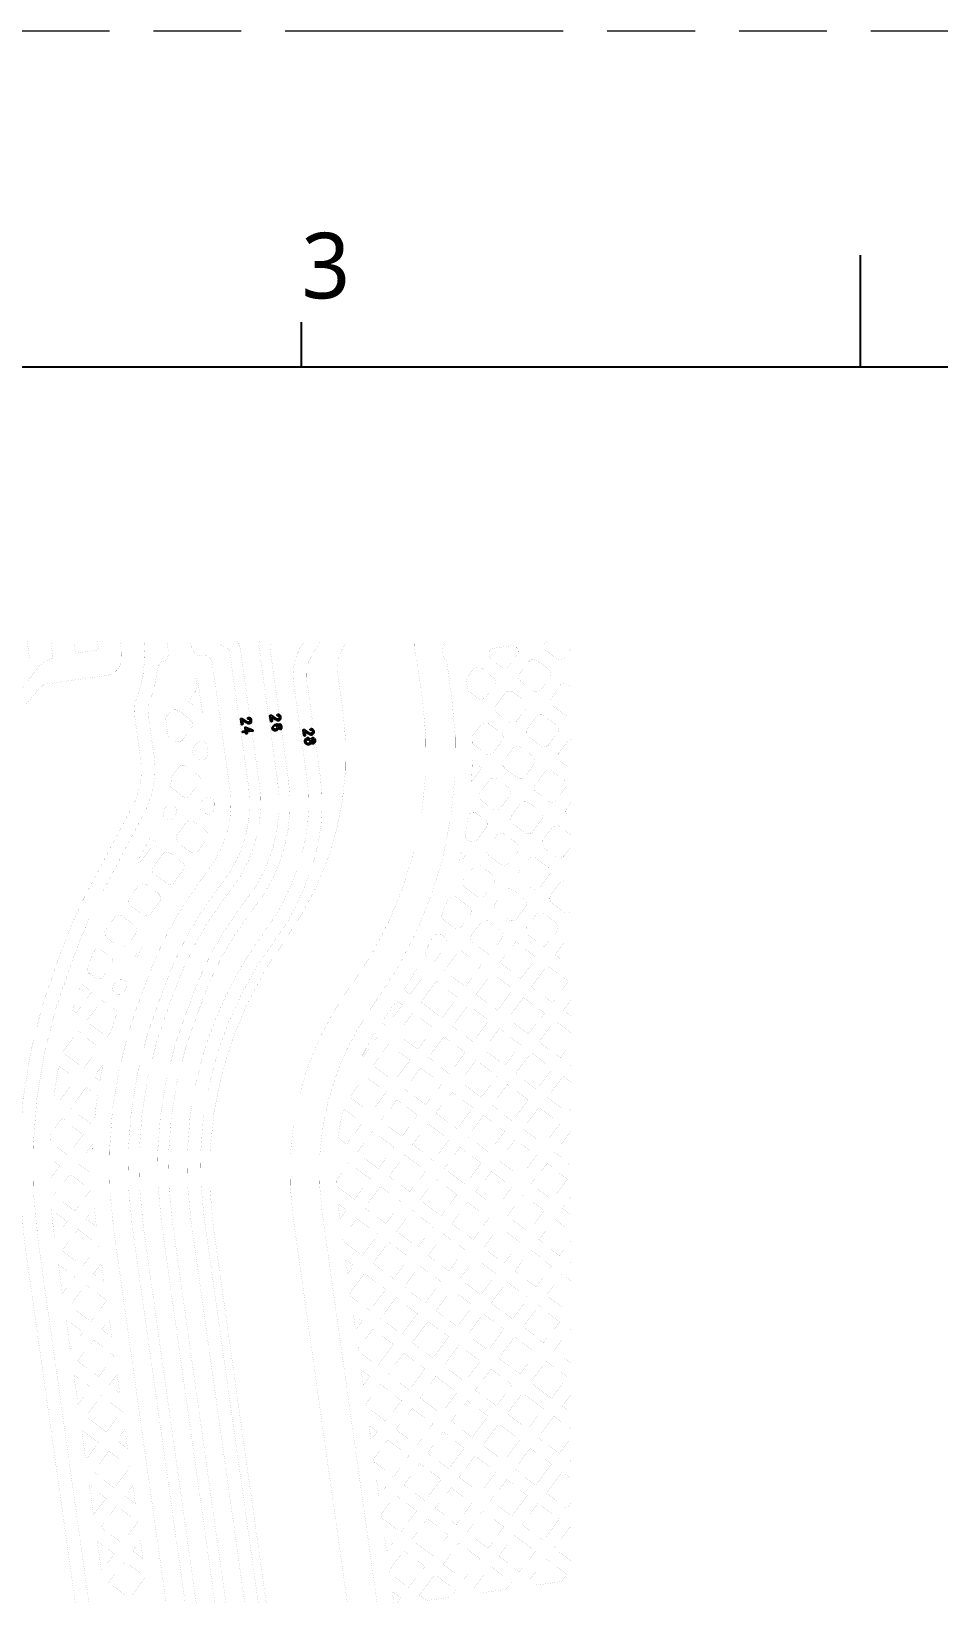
# Model space of a CAD drawing. Extents: x 176 to 489, y 37 to 258.
# Drawn here: x 271 to 302, y 204.9 to 258.2 of the extents above; entities that cross this region are included whole.
import ezdxf

# ---------------------------------------------------------------- set-up
doc = ezdxf.new("R2010")
doc.units = 0
doc.linetypes.add('PHANTOM', pattern=[29.5, 9.5, -1.5, 3, -1.5, 3, -1.5, 9.5])
doc.layers.get('0').update_dxf_attribs({"color": 10})
doc.layers.add('0PAPERF', color=2, linetype='PHANTOM', lineweight=5, plot=False)
doc.layers.add('a_area', color=4, linetype='Continuous')
doc.layers.add('DIM', color=3, linetype='Continuous', lineweight=5)
doc.styles.get("Standard").update_dxf_attribs({"font": 'txt.shx'})

# ---------------------------------------------------------------- blocks, each defined once
blk = doc.blocks.new('PAD_R4')
at = {"layer": 'a_area', "const_width": 0.5}
blk.add_lwpolyline([(0.25, 0, 1), (-0.25, 0, 1)], format="xyb", close=True, dxfattribs=at)

msp = doc.modelspace()

# ---------------------------------------------------------------- linework, layer by layer
for p, q in [((299.364, 246.736), (299.364, 250.554)), ((280.272, 246.736), (280.272, 248.263)), ((479.594, 246.736), (184.812, 246.736))]:
    msp.add_line(p, q)
at = {"layer": '0PAPERF'}
msp.add_line((489.218, 258.195), (176.028, 258.195), dxfattribs=at)
at = {"layer": 'a_area'}
msp.add_line((278.513, 234.338), (278.397, 234.389), dxfattribs=at)
at = {"layer": 'a_area', "const_width": 0.0015}
for points in [[(246.596, 193.031), (246.596, 237.372), (289.48, 237.372), (289.48, 193.031)], [(272.498, 237.372), (273.307, 237.372), (273.348, 237.08), (272.555, 236.968)], [(274.677, 229.859), (274.739, 229.812), (275.28, 230.53), (275.102, 230.664)], [(285.159, 226.136), (285.878, 225.594), (286.42, 226.313), (285.701, 226.854)], [(287.05, 226.401), (287.768, 225.86), (288.309, 226.579), (287.592, 227.12)], [(288.128, 225.589), (288.847, 225.048), (289.388, 225.766), (288.669, 226.308)], [(284.347, 225.057), (285.066, 224.516), (285.607, 225.235), (284.888, 225.776)], [(286.238, 225.323), (286.956, 224.782), (287.497, 225.501), (286.779, 226.042)], [(287.315, 224.511), (288.034, 223.97), (288.576, 224.688), (287.857, 225.23)], [(283.535, 223.98), (284.254, 223.438), (284.795, 224.156), (284.076, 224.698)], [(285.425, 224.245), (286.143, 223.704), (286.685, 224.423), (285.967, 224.964)], [(272.115, 223.338), (272.833, 222.797), (273.374, 223.515), (272.656, 224.057)], [(286.503, 223.433), (287.222, 222.891), (287.763, 223.61), (287.044, 224.152)], [(282.722, 222.902), (283.441, 222.36), (283.983, 223.079), (283.264, 223.62)], [(284.613, 223.167), (285.331, 222.626), (285.872, 223.344), (285.154, 223.885)], [(285.691, 222.355), (286.41, 221.814), (286.951, 222.531), (286.232, 223.073)], [(287.581, 222.62), (288.299, 222.079), (288.841, 222.798), (288.123, 223.339)], [(281.91, 221.824), (282.629, 221.282), (283.17, 222), (282.451, 222.542)], [(283.801, 222.089), (284.518, 221.548), (285.06, 222.267), (284.342, 222.808)], [(284.878, 221.277), (285.597, 220.735), (286.139, 221.454), (285.42, 221.996)], [(286.769, 221.543), (287.487, 221.001), (288.028, 221.719), (287.31, 222.26)], [(282.988, 221.011), (283.706, 220.47), (284.247, 221.188), (283.53, 221.729)], [(287.847, 220.73), (288.565, 220.189), (289.106, 220.907), (288.388, 221.448)], [(284.066, 220.199), (284.785, 219.657), (285.326, 220.376), (284.607, 220.917)], [(285.957, 220.464), (286.675, 219.923), (287.216, 220.642), (286.498, 221.183)], [(282.176, 219.933), (282.894, 219.392), (283.435, 220.11), (282.717, 220.651)], [(287.035, 219.652), (287.753, 219.111), (288.294, 219.829), (287.576, 220.371)], [(283.253, 219.121), (283.972, 218.579), (284.514, 219.298), (283.795, 219.839)], [(285.144, 219.386), (285.863, 218.845), (286.404, 219.563), (285.686, 220.105)], [(271.833, 218.479), (272.551, 217.938), (273.093, 218.657), (272.375, 219.198)], [(286.222, 218.574), (286.941, 218.033), (287.482, 218.751), (286.764, 219.292)], [(288.112, 218.84), (288.831, 218.298), (289.372, 219.017), (288.654, 219.558)], [(282.441, 218.043), (283.16, 217.501), (283.701, 218.22), (282.982, 218.761)], [(284.332, 218.308), (285.05, 217.767), (285.592, 218.485), (284.873, 219.027)], [(285.41, 217.496), (286.128, 216.955), (286.67, 217.673), (285.951, 218.214)], [(287.3, 217.762), (288.019, 217.22), (288.56, 217.939), (287.841, 218.48)], [(281.679, 217.032), (281.695, 216.914), (282.347, 216.423), (282.889, 217.142), (282.17, 217.684)], [(283.52, 217.23), (284.238, 216.689), (284.779, 217.407), (284.061, 217.949)], [(272.099, 216.589), (272.817, 216.048), (273.358, 216.766), (272.64, 217.307)], [(284.598, 216.418), (285.316, 215.877), (285.857, 216.595), (285.139, 217.136)], [(286.488, 216.684), (287.206, 216.142), (287.747, 216.861), (287.029, 217.402)], [(282.707, 216.152), (283.425, 215.611), (283.967, 216.329), (283.249, 216.871)], [(287.566, 215.871), (288.284, 215.33), (288.825, 216.048), (288.107, 216.59)], [(283.785, 215.34), (284.503, 214.798), (285.045, 215.517), (284.327, 216.058)], [(285.676, 215.606), (286.394, 215.065), (286.935, 215.783), (286.217, 216.324)], [(281.945, 215.14), (281.961, 215.024), (282.613, 214.533), (283.154, 215.251), (282.436, 215.792)], [(286.754, 214.794), (287.472, 214.252), (288.013, 214.971), (287.295, 215.512)], [(272.364, 214.699), (273.083, 214.157), (273.625, 214.875), (272.906, 215.417)], [(282.973, 214.262), (283.691, 213.72), (284.232, 214.439), (283.514, 214.98)], [(284.863, 214.527), (285.581, 213.986), (286.123, 214.705), (285.405, 215.246)], [(285.941, 213.715), (286.659, 213.174), (287.201, 213.893), (286.483, 214.434)], [(287.832, 213.981), (288.55, 213.439), (289.092, 214.158), (288.373, 214.7)], [(282.21, 213.25), (282.227, 213.134), (282.879, 212.642), (283.42, 213.361), (282.702, 213.902)], [(284.051, 213.449), (284.769, 212.908), (285.31, 213.626), (284.592, 214.168)], [(272.631, 212.808), (273.349, 212.267), (273.89, 212.985), (273.172, 213.526)], [(285.129, 212.637), (285.847, 212.096), (286.388, 212.814), (285.67, 213.355)], [(287.019, 212.903), (287.738, 212.361), (288.279, 213.08), (287.561, 213.622)], [(283.238, 212.371), (283.957, 211.83), (284.498, 212.548), (283.78, 213.09)], [(288.097, 212.09), (288.816, 211.549), (289.357, 212.268), (288.639, 212.809)], [(284.316, 211.559), (285.035, 211.018), (285.576, 211.736), (284.857, 212.277)], [(286.206, 211.825), (286.925, 211.283), (287.467, 212.001), (286.748, 212.543)], [(282.476, 211.36), (282.492, 211.243), (283.144, 210.752), (283.686, 211.47), (282.967, 212.012)], [(287.285, 211.012), (288.003, 210.471), (288.545, 211.189), (287.826, 211.73)], [(272.896, 210.918), (273.615, 210.377), (274.156, 211.095), (273.438, 211.636)], [(283.504, 210.481), (284.222, 209.94), (284.763, 210.658), (284.045, 211.199)], [(285.394, 210.747), (286.113, 210.205), (286.654, 210.923), (285.935, 211.465)], [(286.473, 209.934), (287.191, 209.393), (287.732, 210.111), (287.014, 210.652)], [(282.742, 209.47), (282.758, 209.353), (283.41, 208.862), (283.951, 209.58), (283.233, 210.121)], [(284.582, 209.669), (285.301, 209.127), (285.842, 209.845), (285.123, 210.387)], [(273.162, 209.028), (273.88, 208.486), (274.422, 209.205), (273.703, 209.746)], [(287.551, 209.122), (288.269, 208.58), (288.81, 209.299), (288.092, 209.84)], [(283.77, 208.591), (284.489, 208.049), (285.03, 208.767), (284.311, 209.309)], [(285.66, 208.856), (286.379, 208.315), (286.92, 209.033), (286.202, 209.574)], [(286.738, 208.044), (287.457, 207.502), (287.998, 208.221), (287.28, 208.762)], [(283.007, 207.579), (283.024, 207.462), (283.676, 206.971), (284.218, 207.689), (283.499, 208.231)], [(284.848, 207.778), (285.566, 207.237), (286.108, 207.955), (285.389, 208.496)], [(273.427, 207.137), (274.145, 206.595), (274.687, 207.314), (273.969, 207.856)], [(285.926, 206.966), (286.644, 206.425), (287.186, 207.143), (286.467, 207.684)], [(287.816, 207.231), (288.535, 206.69), (289.076, 207.408), (288.358, 207.95)], [(284.035, 206.699), (284.754, 206.158), (285.295, 206.877), (284.577, 207.418)], [(285.113, 205.887), (285.832, 205.346), (286.373, 206.065), (285.655, 206.606)], [(287.004, 206.154), (287.722, 205.612), (288.264, 206.331), (287.545, 206.872)], [(273.693, 205.247), (274.412, 204.705), (274.953, 205.423), (274.234, 205.965)], [(283.273, 205.688), (283.289, 205.572), (283.941, 205.08), (284.483, 205.799), (283.764, 206.34)], [(288.082, 205.341), (288.316, 205.165), (289.165, 205.284), (289.342, 205.518), (288.623, 206.06)], [(284.301, 204.809), (284.535, 204.633), (285.385, 204.753), (285.561, 204.986), (284.842, 205.528)], [(286.191, 205.075), (286.425, 204.899), (287.275, 205.018), (287.451, 205.253), (286.733, 205.794)], [(283.378, 204.941), (283.443, 204.48), (283.494, 204.487), (283.67, 204.721)]]:
    msp.add_lwpolyline(points, close=True, dxfattribs=at)
for points in [[(270.997, 236.749), (270.995, 236.749), (270.907, 237.372), (271.716, 237.372), (271.788, 236.861, -0.291878), (271.701, 236.758, 0.094801), (271.332, 236.553), (270.842, 235.902, -0.075808), (269.759, 234.845, -0.015521), (269.406, 234.619), (268.211, 233.904, 0.096873), (266.526, 232.391), (265.883, 231.537, 0.136567), (265.585, 230.778, 0.060484), (265.59, 230.542), (270.862, 193.031), (270.589, 193.031), (265.323, 230.504, -0.060825), (265.317, 230.807)], [(266.046, 230.731, -0.136736), (266.253, 231.259), (266.896, 232.112, -0.096876), (268.448, 233.507), (269.644, 234.222, 0.096877), (271.208, 235.626), (271.32, 235.774, -0.161827), (271.565, 235.918), (273.632, 236.209, 0.357386), (274.114, 236.735, 0.047009), (274.088, 237.372), (274.898, 237.372), (274.908, 237.299), (274.902, 237.298, -0.124668), (274.577, 235.263, 0.053072), (274.594, 234.72), (274.783, 233.376), (274.785, 233.376)], [(274.638, 193.031), (271.282, 216.916, -0.131302), (272.448, 226.46, 0.005006), (272.494, 226.585, -0.022532), (273.017, 227.889), (273.427, 228.716), (274.907, 231.519, 0.157728), (275.243, 233.44), (275.054, 234.787, -0.03716), (275.034, 235.098, -0.094412), (275.054, 235.203, 0.069225), (275.358, 236.451, -0.346444), (275.604, 236.705), (275.66, 236.713, 0.158647), (275.724, 237.056), (275.68, 237.372), (276.487, 237.372), (276.502, 237.267, 0.216832), (276.752, 236.874), (276.902, 236.895, -0.414222), (277.225, 236.652), (277.829, 232.352, -0.202003), (277.09, 229.563), (276.836, 229.223, 0.077103), (274.957, 225.715, -0.021255), (274.948, 225.693, -0.009028), (274.831, 225.378, 0.130115), (273.869, 217.244), (277.272, 193.031)], [(274.503, 217.359, -0.129734), (275.429, 225.144, 0.009652), (275.563, 225.503, -0.077119), (277.35, 228.838), (277.629, 229.211, 0.198987), (278.466, 232.441), (277.823, 237.016, 0.154601), (277.77, 237.126, -0.048151), (277.748, 237.133, -0.110259), (277.409, 237.372)], [(277.409, 237.372), (278.089, 237.372, 0.025384), (278.139, 237.256, -0.083943), (278.15, 237.22, -0.069011), (278.193, 237.068), (278.836, 232.493, -0.199008), (277.928, 228.985), (277.649, 228.614, 0.077135), (275.916, 225.379, -0.009659), (275.776, 225.005, 0.129715), (274.873, 217.411), (278.299, 193.031), (277.922, 193.031), (274.503, 217.359)], [(275.499, 217.498, -0.12974), (276.365, 224.773, 0.00964), (276.513, 225.168, -0.077129), (278.154, 228.232), (278.434, 228.606, 0.198859), (279.462, 232.58), (278.822, 237.194, -0.109251), (278.823, 237.247, 0.033533), (278.843, 237.372), (279.294, 237.372)], [(279.294, 237.372, -0.00622), (279.285, 237.361), (279.236, 237.295, 0.198816), (279.198, 237.146), (279.832, 232.632, -0.19886), (278.732, 228.381), (278.452, 228.007, 0.07717), (276.864, 225.043, -0.00963), (276.711, 224.635, 0.129717), (275.869, 217.55), (279.315, 193.031), (278.938, 193.031), (275.499, 217.498)], [(276.499, 217.636, -0.198939), (279.057, 227.526, 0.071064), (279.95, 229.146), (280.112, 229.575, 0.125977), (280.462, 232.717), (280.006, 235.964, -0.206116), (280.388, 237.372), (280.903, 237.372)], [(280.903, 237.372, -0.066379), (280.725, 237.056, 0.1991), (280.459, 236.028), (280.915, 232.781, -0.125976), (280.539, 229.413), (280.378, 228.984, -0.071099), (279.421, 227.25, 0.198919), (276.952, 217.7), (280.419, 193.031), (279.957, 193.031), (276.499, 217.636)], [(280.977, 217.922, -0.197754), (282.81, 225.078, 0.193335), (285.399, 235.538), (285.253, 236.571, 0.111337), (285.159, 236.819, -0.300156), (285.164, 237.325), (285.157, 237.372), (288.65, 237.372, 0.541449), (288.64, 237.035), (288.978, 236.78, -0.055469), (288.988, 236.774, 0.40718), (289.267, 236.82), (289.48, 237.103)], [(276.715, 236.173), (276.665, 236.107), (276.694, 235.904, -0.200394), (276.616, 235.606), (276.478, 235.423, -0.081668), (276.384, 235.333)], [(289.48, 235.838), (289.395, 235.902, -0.05471), (289.386, 235.907, 0.406796), (289.108, 235.861), (288.814, 235.471, -0.055267), (288.809, 235.461, 0.406911), (288.854, 235.183), (289.244, 234.889, -0.055547), (289.254, 234.884, 0.306977), (289.48, 234.882), (289.48, 234.044, 0.164704), (289.373, 233.971), (289.08, 233.581, -0.055805), (289.074, 233.571, 0.407288), (289.12, 233.293), (289.48, 233.022), (289.48, 231.869), (289.345, 231.691, -0.056116), (289.34, 231.681, 0.40726), (289.386, 231.403), (289.48, 231.332), (289.48, 230.768)], [(274.785, 233.376, -0.157729), (274.498, 231.736), (273.007, 228.914, 0.013537), (272.62, 228.136), (272.619, 228.135, 0.02343), (272.057, 226.74, -0.007385), (271.992, 226.568, 0.014036), (271.979, 226.537, 0.129944), (270.822, 216.85), (274.17, 193.031), (271.33, 193.031), (266.05, 230.606), (266.048, 230.608, -0.059461), (266.046, 230.731)], [(286.109, 233.308, -0.011917), (286.081, 232.593)], [(289.48, 230.768), (289.115, 231.043, -0.055049), (289.105, 231.048, 0.407203), (288.827, 231.002), (288.533, 230.612, -0.055983), (288.527, 230.602, 0.407145), (288.573, 230.324), (288.963, 230.03, -0.055724), (288.973, 230.024, 0.406701), (289.251, 230.07), (289.48, 230.373)], [(285.738, 230.206, -0.007877), (285.626, 229.747)], [(289.48, 229.077), (289.38, 229.152, -0.054617), (289.37, 229.157, 0.406974), (289.092, 229.111), (288.799, 228.721, -0.055778), (288.793, 228.711, 0.40686), (288.839, 228.433), (289.228, 228.14, -0.055611), (289.238, 228.135, 0.333934), (289.48, 228.144), (289.48, 227.384), (288.94, 226.667), (289.48, 226.261), (289.48, 225.14), (289.206, 224.777), (289.48, 224.571), (289.48, 224.007)], [(274.644, 226.502, -0.008916), (274.833, 226.946)], [(272.758, 225.671, 0.013153), (272.457, 224.77)], [(273.392, 222.376, -0.008582), (273.5, 222.934)], [(271.988, 222.869, 0.014097), (271.827, 221.865)], [(281.708, 221.412, 0.027561), (281.526, 220.422)], [(271.674, 219.727, 0.009755), (271.679, 219.023)], [(273.143, 219.183, -0.015871), (273.156, 220.235)], [(281.52, 218.173, 0.004777), (281.543, 218.001), (281.59, 217.662)], [(271.736, 217.988, 0.013744), (271.847, 217.003)], [(273.274, 217.394, -0.010026), (273.203, 218.054)], [(289.48, 207.104), (289.436, 207.137), (288.894, 206.419), (289.48, 205.978), (289.48, 193.031), (284.475, 193.031), (282.933, 204.003, -0.049999), (282.935, 204.048, -0.062869), (282.917, 204.117), (280.977, 217.922)]]:
    msp.add_lwpolyline(points, format="xyb", dxfattribs=at)
for points in [[(277.266, 217.4, -0.19521), (279.731, 227.213, 0.195104), (281.689, 235.021), (281.514, 236.265, -0.198448), (281.775, 237.28, 0.019383), (281.824, 237.372), (284.127, 237.372, 0.074185), (284.164, 236.917, -0.050746), (284.23, 236.647), (284.405, 235.403, -0.195163), (281.944, 225.592, 0.195169), (279.983, 217.782), (283.461, 193.031), (280.691, 193.031)], [(286.749, 236.77), (287.088, 236.514, -0.055441), (287.098, 236.509, 0.407183), (287.376, 236.554), (287.632, 236.893, -0.05655), (287.64, 236.908, 0.668417), (287.439, 237.221), (286.843, 237.138, -0.051884), (286.829, 237.133, 0.666625)], [(285.898, 236.089), (285.956, 235.677), (286.276, 235.436, -0.055599), (286.286, 235.431, 0.407152), (286.564, 235.476), (286.858, 235.866, -0.055267), (286.863, 235.876, 0.407102), (286.817, 236.154), (286.427, 236.449, -0.05492), (286.417, 236.454, 0.407002), (286.139, 236.408)], [(287.731, 236.274, 0.407324), (287.776, 235.995), (288.166, 235.702, -0.055778), (288.176, 235.696, 0.40723), (288.454, 235.742), (288.748, 236.132, -0.055242), (288.753, 236.142, 0.407081), (288.708, 236.42), (288.318, 236.714, -0.054995), (288.308, 236.719, 0.407176), (288.03, 236.673), (287.736, 236.283, -0.05522)], [(286.918, 235.196, 0.407307), (286.964, 234.917), (287.354, 234.624, -0.055441), (287.364, 234.618, 0.407228), (287.642, 234.664), (287.936, 235.054, -0.055414), (287.941, 235.064, 0.407099), (287.895, 235.342), (287.505, 235.636, -0.055087), (287.495, 235.641, 0.40718), (287.217, 235.595), (286.924, 235.205, -0.055311)], [(275.637, 234.743), (275.721, 234.143), (275.933, 233.983, -0.055441), (275.943, 233.978, 0.407099), (276.221, 234.023), (276.515, 234.413, -0.055087), (276.52, 234.423, 0.407086), (276.475, 234.701), (276.085, 234.995, -0.055142), (276.075, 235, 0.407224), (275.797, 234.955)], [(287.996, 234.383, 0.407324), (288.042, 234.105), (288.432, 233.811, -0.055709), (288.442, 233.806, 0.407039), (288.72, 233.852), (289.014, 234.242, -0.054959), (289.019, 234.252, 0.407114), (288.973, 234.53), (288.583, 234.823, -0.054995), (288.573, 234.829, 0.407176), (288.295, 234.783), (288.002, 234.393, -0.05522)], [(286.099, 234.111, -0.003967), (286.106, 233.874), (286.542, 233.546, -0.055441), (286.552, 233.54, 0.407134), (286.83, 233.586), (287.123, 233.976, -0.055267), (287.129, 233.986, 0.407137), (287.083, 234.264), (286.693, 234.558, -0.055087), (286.683, 234.563, 0.406765), (286.405, 234.518)], [(276.576, 233.743, 0.407305), (276.622, 233.464), (276.768, 233.355, 0.650197), (277.084, 233.547), (277.047, 233.807, 0.650406), (276.687, 233.894), (276.581, 233.752, -0.055242)], [(287.184, 233.305, 0.406911), (287.23, 233.027), (287.62, 232.733, -0.055724), (287.63, 232.728, 0.406633), (287.907, 232.774), (288.202, 233.164, -0.054659), (288.207, 233.174, 0.406781), (288.161, 233.452), (287.771, 233.746, -0.055087), (287.761, 233.751, 0.40718), (287.483, 233.705), (287.189, 233.315, -0.055267)], [(275.797, 232.395), (276.199, 232.092, -0.055311), (276.209, 232.086, 0.407042), (276.487, 232.132), (276.781, 232.523, -0.055414), (276.787, 232.533, 0.40713), (276.741, 232.811), (276.35, 233.105, -0.055087), (276.341, 233.11, 0.406765), (276.063, 233.065), (275.839, 232.768, -0.02513)], [(286.371, 232.227, 0.406958), (286.417, 231.949), (286.807, 231.655, -0.05605), (286.817, 231.649, 0.406935), (287.095, 231.695), (287.389, 232.086, -0.055049), (287.394, 232.096, 0.406812), (287.349, 232.374), (286.959, 232.668, -0.054982), (286.949, 232.673, 0.406813), (286.671, 232.627), (286.377, 232.237, -0.055049)], [(288.262, 232.493, 0.40659), (288.308, 232.215), (288.698, 231.921, -0.055676), (288.708, 231.916, 0.406794), (288.985, 231.962), (289.279, 232.352, -0.05452), (289.285, 232.361, 0.407135), (289.239, 232.639), (288.849, 232.933, -0.055049), (288.839, 232.939, 0.40705), (288.561, 232.893), (288.267, 232.503, -0.055724)], [(276.842, 231.851, 0.407148), (276.887, 231.573), (276.989, 231.496, 0.502377), (277.287, 231.634, 0.017874), (277.294, 231.859, 0.686502), (276.935, 231.978), (276.847, 231.861, -0.055267)], [(275.559, 231.555, 0.908415), (275.92, 231.38), (275.969, 231.444, -0.055242), (275.974, 231.454, 0.45546), (275.901, 231.751, 0.490191), (275.596, 231.655, -0.005282), (275.567, 231.583, -0.032689)], [(285.864, 230.819, -0.103134), (285.865, 230.807, 0.277393), (285.943, 230.616), (285.994, 230.577, -0.055414), (286.004, 230.572, 0.40713), (286.283, 230.617), (286.576, 231.007, -0.055049), (286.582, 231.017, 0.407019), (286.536, 231.295), (286.28, 231.488, -0.032623), (286.268, 231.495, 0.565737), (285.952, 231.354, -0.009027)], [(287.449, 231.414, 0.407399), (287.495, 231.136), (287.885, 230.843, -0.055983), (287.895, 230.837, 0.406971), (288.173, 230.883), (288.467, 231.274, -0.05452), (288.472, 231.283, 0.407086), (288.427, 231.561), (288.037, 231.855, -0.054854), (288.027, 231.861, 0.407358), (287.749, 231.815), (287.455, 231.424, -0.055871)], [(276.029, 230.773, 0.406748), (276.075, 230.495), (276.465, 230.201, -0.055551), (276.475, 230.196, 0.40647), (276.753, 230.242), (277.064, 230.655, 0.002359), (277.075, 230.681, -0.070902), (277.076, 230.69, 0.327196), (277.007, 230.919), (276.616, 231.214, -0.054943), (276.606, 231.219, 0.407026), (276.328, 231.173), (276.035, 230.783, -0.055414)], [(286.637, 230.336, 0.406537), (286.682, 230.059), (287.073, 229.765, -0.055646), (287.083, 229.759, 0.406823), (287.36, 229.805), (287.654, 230.195, -0.054609), (287.66, 230.205, 0.406975), (287.614, 230.483), (287.224, 230.777, -0.054708), (287.214, 230.782, 0.407017), (286.936, 230.736), (286.642, 230.346, -0.055369)], [(275.217, 229.695, 0.406398), (275.263, 229.417), (275.653, 229.123, -0.055551), (275.663, 229.118, 0.406551), (275.94, 229.164), (276.234, 229.554, -0.054982), (276.24, 229.564, 0.406469), (276.194, 229.842), (275.804, 230.136, -0.05528), (275.794, 230.141, 0.406899), (275.516, 230.095), (275.222, 229.705, -0.055478)], [(287.715, 229.524, 0.40683), (287.76, 229.246), (288.151, 228.952, -0.055465), (288.161, 228.946, 0.406871), (288.439, 228.992), (288.733, 229.382, -0.054854), (288.738, 229.392, 0.406576), (288.693, 229.67), (288.302, 229.965, -0.054496), (288.292, 229.97, 0.407174), (288.014, 229.924), (287.72, 229.534, -0.055983)], [(285.824, 229.258, 0.40686), (285.87, 228.98), (286.26, 228.687, -0.055311), (286.27, 228.681, 0.406748), (286.548, 228.727), (286.842, 229.117, -0.054567), (286.847, 229.127, 0.406832), (286.801, 229.405), (286.412, 229.699, -0.055441), (286.402, 229.704, 0.406959), (286.124, 229.658), (285.83, 229.268, -0.055478)], [(274.404, 228.617, 0.407013), (274.45, 228.339), (274.84, 228.045, -0.055311), (274.85, 228.04, 0.406587), (275.128, 228.085), (275.422, 228.476, -0.054826), (275.427, 228.486, 0.406439), (275.382, 228.764), (274.992, 229.058, -0.05528), (274.982, 229.063, 0.40687), (274.704, 229.017), (274.409, 228.627, -0.055547)], [(286.902, 228.446, 0.406845), (286.948, 228.168), (287.339, 227.874, -0.055724), (287.349, 227.869, 0.406551), (287.627, 227.914), (287.921, 228.304, -0.055049), (287.926, 228.314, 0.407026), (287.88, 228.592), (287.49, 228.886, -0.05522), (287.48, 228.892, 0.407324), (287.202, 228.846), (286.908, 228.456, -0.055709)], [(285.08, 228.061, 0.319467), (285.147, 227.836), (285.448, 227.609, -0.055139), (285.458, 227.603, 0.406602), (285.736, 227.649), (286.03, 228.039, -0.054617), (286.035, 228.049, 0.406828), (285.989, 228.327), (285.599, 228.621, -0.055267), (285.589, 228.626, 0.406955), (285.311, 228.58), (285.237, 228.482, -0.00741), (285.082, 228.065, -0.032399)], [(273.592, 227.539, 0.40718), (273.638, 227.261), (274.027, 226.967, -0.055414), (274.037, 226.962, 0.407007), (274.315, 227.007), (274.609, 227.397, -0.054537), (274.615, 227.407, 0.407103), (274.569, 227.685), (274.179, 227.979, -0.055242), (274.169, 227.984, 0.407404), (273.891, 227.938), (273.597, 227.549, -0.055921)], [(286.09, 227.368, 0.406966), (286.136, 227.09), (286.691, 226.672), (287.108, 227.226, -0.05492), (287.114, 227.236, 0.406766), (287.068, 227.514), (286.677, 227.809, -0.05522), (286.667, 227.814, 0.406648), (286.389, 227.768), (286.095, 227.378, -0.055311)], [(287.981, 227.633, 0.406877), (288.027, 227.355), (288.58, 226.938), (288.998, 227.492, -0.055049), (289.003, 227.502, 0.406669), (288.958, 227.78), (288.568, 228.074, -0.054982), (288.558, 228.079, 0.40695), (288.28, 228.033), (287.986, 227.643, -0.055676)], [(284.526, 226.811, 0.352128), (284.589, 226.566), (284.8, 226.407), (285.218, 226.961, -0.054426), (285.223, 226.971, 0.406828), (285.177, 227.249), (285.038, 227.354, 0.436169), (284.749, 227.281, -0.008506), (284.529, 226.82, -0.058277)], [(272.978, 226.246, 0.321721), (273.044, 226.019), (273.216, 225.889, -0.055111), (273.226, 225.884, 0.406551), (273.503, 225.93), (273.797, 226.32, -0.054617), (273.802, 226.329, 0.406766), (273.757, 226.607), (273.458, 226.832, 0.464211), (273.16, 226.746, 0.006236), (273.032, 226.394, -0.005079), (272.982, 226.256, -0.006693), (272.98, 226.25, -0.030309)], [(283.777, 225.487), (283.987, 225.328), (284.529, 226.047), (284.238, 226.266, -0.015078)], [(273.858, 225.649, 0.39041), (273.895, 225.379, -0.056076), (273.903, 225.371), (273.951, 225.335, 0.422627), (274.232, 225.416, -0.002787), (274.299, 225.587, 0.775242), (273.954, 225.78), (273.863, 225.659, -0.05657)], [(272.927, 224.416), (273.645, 223.875), (273.777, 224.051, -0.010903), (273.991, 224.741), (273.468, 225.135)], [(283.012, 224.374), (283.175, 224.251), (283.716, 224.969), (283.53, 225.109, -0.007476), (283.273, 224.741, -0.005391), (283.269, 224.737, 0.012189)], [(282.337, 223.191), (282.362, 223.173), (282.904, 223.892), (282.769, 223.994, 0.02495)], [(272.38, 221.448), (273.098, 220.907), (273.213, 221.059, -0.012364), (273.311, 221.873), (272.921, 222.166)], [(271.689, 220.279), (272.286, 219.829), (272.827, 220.547), (272.109, 221.088), (271.702, 220.549, 0.003753)], [(281.458, 218.98, 0.005589), (281.467, 218.777), (282.082, 218.314), (282.623, 219.032), (281.905, 219.573)]]:
    msp.add_lwpolyline(points, format="xyb", close=True, dxfattribs=at)
for points in [[(289.48, 237.103), (289.48, 235.838)], [(276.886, 234.955), (276.715, 236.173)], [(276.384, 235.333), (276.886, 234.955)], [(286.081, 232.593), (286.435, 233.062), (286.109, 233.308)], [(285.626, 229.747), (285.888, 230.094), (285.738, 230.206)], [(289.48, 230.373), (289.48, 229.077)], [(274.833, 226.946), (274.551, 226.572)], [(274.551, 226.572), (274.644, 226.502)], [(272.457, 224.77), (272.567, 224.687), (273.109, 225.406), (272.758, 225.671)], [(289.48, 224.007), (288.935, 224.417), (288.394, 223.699), (289.112, 223.157), (289.48, 223.645)], [(289.48, 223.645), (289.48, 222.897), (289.472, 222.886), (289.48, 222.881), (289.48, 222.317)], [(273.5, 222.934), (273.192, 222.526)], [(271.827, 221.865), (272.021, 221.719), (272.562, 222.437), (271.988, 222.869)], [(273.192, 222.526), (273.392, 222.376)], [(289.48, 222.317), (289.201, 222.527), (288.659, 221.808), (289.377, 221.267), (289.48, 221.402)], [(281.526, 220.422), (281.816, 220.204), (282.358, 220.922), (281.708, 221.412)], [(289.48, 221.402), (289.48, 220.626)], [(289.48, 220.626), (289.466, 220.636), (288.925, 219.918), (289.48, 219.5), (289.48, 218.411), (289.19, 218.027), (289.48, 217.809), (289.48, 217.245)], [(271.679, 219.023), (272.015, 219.469), (271.674, 219.727)], [(273.156, 220.235), (272.646, 219.558)], [(272.646, 219.558), (273.143, 219.183)], [(281.59, 217.662), (281.81, 217.955), (281.52, 218.173)], [(271.847, 217.003), (272.28, 217.578), (271.736, 217.988)], [(273.203, 218.054), (272.911, 217.667)], [(272.911, 217.667), (273.274, 217.394)], [(289.48, 217.245), (288.919, 217.668), (288.378, 216.949), (289.096, 216.408), (289.48, 216.917)], [(289.48, 216.917), (289.48, 216.168), (289.456, 216.137), (289.48, 216.119), (289.48, 215.555)], [(271.97, 216.122), (272.112, 215.112)], [(272.112, 215.112), (272.546, 215.688), (271.97, 216.122)], [(273.448, 216.137), (273.177, 215.777)], [(273.537, 215.505), (273.448, 216.137)], [(281.784, 216.283), (281.856, 215.771)], [(281.856, 215.771), (282.076, 216.063), (281.784, 216.283)], [(273.177, 215.777), (273.537, 215.505)], [(289.48, 215.555), (289.185, 215.777), (288.644, 215.059), (289.363, 214.517), (289.48, 214.673)], [(282.05, 214.393), (282.122, 213.881)], [(282.122, 213.881), (282.342, 214.173), (282.05, 214.393)], [(289.48, 214.673), (289.48, 213.865)], [(272.236, 214.232), (272.378, 213.221)], [(272.378, 213.221), (272.812, 213.797), (272.236, 214.232)], [(273.714, 214.245), (273.443, 213.886)], [(273.443, 213.886), (273.802, 213.615)], [(273.802, 213.615), (273.714, 214.245)], [(289.48, 213.865), (289.451, 213.887), (288.91, 213.168), (289.48, 212.739), (289.48, 211.682), (289.175, 211.278), (289.48, 211.048), (289.48, 210.484)], [(272.502, 212.341), (272.644, 211.331)], [(272.644, 211.331), (273.078, 211.907), (272.502, 212.341)], [(273.979, 212.355), (273.709, 211.996)], [(274.068, 211.725), (273.979, 212.355)], [(282.315, 212.503), (282.387, 211.99)], [(282.387, 211.99), (282.608, 212.283), (282.315, 212.503)], [(273.709, 211.996), (274.068, 211.725)], [(289.48, 210.484), (288.904, 210.918), (288.363, 210.2), (289.081, 209.658), (289.48, 210.187)], [(272.767, 210.451), (272.909, 209.441)], [(272.909, 209.441), (273.344, 210.017), (272.767, 210.451)], [(274.245, 210.465), (273.974, 210.106)], [(274.334, 209.835), (274.245, 210.465)], [(282.581, 210.613), (282.653, 210.1)], [(282.653, 210.1), (282.873, 210.392), (282.581, 210.613)], [(289.48, 210.187), (289.48, 209.439), (289.441, 209.387), (289.48, 209.358), (289.48, 208.794)], [(273.974, 210.106), (274.334, 209.835)], [(273.033, 208.561), (273.175, 207.55)], [(273.175, 207.55), (273.609, 208.127), (273.033, 208.561)], [(274.511, 208.575), (274.24, 208.215)], [(274.599, 207.945), (274.511, 208.575)], [(282.847, 208.722), (282.919, 208.21)], [(282.919, 208.21), (283.139, 208.502), (282.847, 208.722)], [(289.48, 208.794), (289.17, 209.028), (288.629, 208.309), (289.347, 207.768), (289.48, 207.944)], [(274.24, 208.215), (274.599, 207.945)], [(289.48, 207.944), (289.48, 207.104)], [(273.299, 206.67), (273.441, 205.66)], [(273.441, 205.66), (273.874, 206.236), (273.299, 206.67)], [(274.776, 206.685), (274.505, 206.324)], [(274.865, 206.053), (274.776, 206.685)], [(283.112, 206.831), (283.184, 206.319)], [(283.184, 206.319), (283.405, 206.611), (283.112, 206.831)], [(274.505, 206.324), (274.865, 206.053)]]:
    msp.add_lwpolyline(points, dxfattribs=at)
at = {"layer": 'a_area'}
for points in [[(278.199, 234.72, -0.649537), (278.234, 234.741), (278.398, 234.636, 0.3412), (278.526, 234.655)], [(278.251, 234.677), (278.269, 234.548, -1), (278.224, 234.541), (278.199, 234.72)], [(278.428, 234.576), (278.38, 234.595, -0.053904), (278.375, 234.598), (278.251, 234.677)], [(278.526, 234.655, 0.57115), (278.464, 234.721, -1), (278.458, 234.766)], [(279.2, 234.828, -0.649537), (279.235, 234.85), (279.399, 234.745, 0.3412), (279.527, 234.763)], [(279.251, 234.786), (279.269, 234.656, -1), (279.225, 234.65), (279.2, 234.828)], [(279.428, 234.684), (279.38, 234.704, -0.053904), (279.376, 234.706), (279.251, 234.786)], [(279.527, 234.763, 0.57115), (279.465, 234.829, -1), (279.458, 234.874)], [(279.568, 234.372, -1.486874), (279.565, 234.422, 0.775011), (279.468, 234.508, -0.886721), (279.321, 234.341), (279.289, 234.362, -0.130005), (279.281, 234.37), (279.261, 234.406, -0.095048), (279.258, 234.414, -0.355115), (279.53, 234.55)], [(280.33, 234.339, -0.649537), (280.365, 234.36), (280.529, 234.255, 0.3412), (280.658, 234.274)], [(280.382, 234.296), (280.4, 234.167, -1), (280.355, 234.16), (280.33, 234.339)], [(280.559, 234.195), (280.511, 234.214, -0.053904), (280.507, 234.217), (280.382, 234.296)], [(280.658, 234.274, 0.57115), (280.595, 234.34, -1), (280.589, 234.385)], [(280.717, 234.057, -0.461965), (280.69, 233.88, -0.324757), (280.6, 233.903, -0.620664), (280.39, 233.912)], [(280.682, 234.027, 0.425161), (280.619, 234), (280.614, 233.97)], [(280.614, 233.97), (280.627, 233.941, 0.425114), (280.695, 233.933)]]:
    msp.add_lwpolyline(points, format="xyb", dxfattribs=at)
msp.add_lwpolyline([(278.28, 234.306), (278.362, 234.317), (278.347, 234.422, -0.59497), (278.379, 234.446), (278.604, 234.348, -0.768072), (278.598, 234.305), (278.413, 234.279), (278.418, 234.237, -1), (278.374, 234.231), (278.368, 234.273), (278.286, 234.261, -1)], format="xyb", close=True, dxfattribs=at)
msp.add_lwpolyline([(278.397, 234.389), (278.406, 234.323), (278.513, 234.338)], dxfattribs=at)
for centre, radius in [((279.376, 234.437), 0.0677), ((280.498, 233.952), 0.0695)]:
    msp.add_circle(centre, radius, dxfattribs=at)
for centre, radius, start, end in [((278.474, 234.666), 0.101, 242.5454, 99.4193), ((279.475, 234.774), 0.101, 242.5454, 99.4193), ((279.51, 234.452), 0.0996, 305.8666, 78.1321), ((280.606, 234.285), 0.101, 242.5454, 99.4193), ((280.49, 233.965), 0.113, 34.7252, 208.2445), ((280.66, 233.99), 0.0876, 49.8531, 153.2724), ((280.606, 233.968), 0.0959, 338.4527, 37.5629)]:
    msp.add_arc(centre, radius, start, end, dxfattribs=at)

# ---------------------------------------------------------------- block references
at = {"layer": 'a_area', "xscale": 0.0015, "yscale": 0.0015, "zscale": 1.5}
for p in [(277.409, 237.372), (277.409, 237.372), (279.294, 237.372), (279.294, 237.372), (280.903, 237.372), (280.903, 237.372), (289.48, 237.103), (289.48, 237.103), (276.715, 236.173), (276.715, 236.173), (289.48, 235.838), (289.48, 235.838), (276.384, 235.333), (276.384, 235.333), (276.886, 234.955), (276.886, 234.955), (274.785, 233.376), (274.785, 233.376), (286.109, 233.308), (286.109, 233.308), (286.081, 232.593), (286.081, 232.593), (289.48, 230.768), (289.48, 230.768), (285.738, 230.206), (285.738, 230.206), (289.48, 230.373), (289.48, 230.373), (285.626, 229.747), (285.626, 229.747), (289.48, 229.077), (289.48, 229.077), (274.833, 226.946), (274.833, 226.946), (274.551, 226.572), (274.551, 226.572), (274.644, 226.502), (274.644, 226.502), (272.758, 225.671), (272.758, 225.671), (272.457, 224.77), (272.457, 224.77), (289.48, 224.007), (289.48, 224.007), (289.48, 223.645), (289.48, 223.645), (273.5, 222.934), (273.5, 222.934), (271.988, 222.869), (271.988, 222.869), (273.192, 222.526), (273.192, 222.526), (271.827, 221.865), (271.827, 221.865), (273.392, 222.376), (273.392, 222.376), (289.48, 222.317), (289.48, 222.317), (281.708, 221.412), (281.708, 221.412), (289.48, 221.402), (289.48, 221.402), (281.526, 220.422), (281.526, 220.422), (289.48, 220.626), (289.48, 220.626), (271.674, 219.727), (271.674, 219.727), (273.156, 220.235), (273.156, 220.235), (272.646, 219.558), (272.646, 219.558), (273.143, 219.183), (273.143, 219.183), (271.679, 219.023), (271.679, 219.023), (281.52, 218.173), (281.52, 218.173), (271.736, 217.988), (271.736, 217.988), (272.911, 217.667), (272.911, 217.667), (273.203, 218.054), (273.203, 218.054), (276.499, 217.636), (276.499, 217.636), (280.977, 217.922), (280.977, 217.922), (281.59, 217.662), (281.59, 217.662), (273.274, 217.394), (273.274, 217.394), (274.503, 217.359), (274.503, 217.359), (275.499, 217.498), (275.499, 217.498), (289.48, 217.245), (289.48, 217.245), (271.847, 217.003), (271.847, 217.003), (289.48, 216.917), (289.48, 216.917), (271.97, 216.122), (271.97, 216.122), (273.448, 216.137), (273.448, 216.137), (281.784, 216.283), (281.784, 216.283), (273.177, 215.777), (273.177, 215.777), (273.537, 215.505), (273.537, 215.505), (281.856, 215.771), (281.856, 215.771), (289.48, 215.555), (289.48, 215.555), (272.112, 215.112), (272.112, 215.112), (282.05, 214.393), (282.05, 214.393), (289.48, 214.673), (289.48, 214.673), (272.236, 214.232), (272.236, 214.232), (273.443, 213.886), (273.443, 213.886), (273.714, 214.245), (273.714, 214.245), (282.122, 213.881), (282.122, 213.881), (289.48, 213.865), (289.48, 213.865), (273.802, 213.615), (273.802, 213.615), (272.378, 213.221), (272.378, 213.221), (272.502, 212.341), (272.502, 212.341), (273.979, 212.355), (273.979, 212.355), (282.315, 212.503), (282.315, 212.503), (273.709, 211.996), (273.709, 211.996), (274.068, 211.725), (274.068, 211.725), (282.387, 211.99), (282.387, 211.99), (272.644, 211.331), (272.644, 211.331), (272.767, 210.451), (272.767, 210.451), (274.245, 210.465), (274.245, 210.465), (282.581, 210.613), (282.581, 210.613), (289.48, 210.484), (289.48, 210.484), (289.48, 210.187), (289.48, 210.187), (273.974, 210.106), (273.974, 210.106), (274.334, 209.835), (274.334, 209.835), (282.653, 210.1), (282.653, 210.1), (272.909, 209.441), (272.909, 209.441), (273.033, 208.561), (273.033, 208.561), (274.511, 208.575), (274.511, 208.575), (282.847, 208.722), (282.847, 208.722), (289.48, 208.794), (289.48, 208.794), (274.24, 208.215), (274.24, 208.215), (282.919, 208.21), (282.919, 208.21), (273.175, 207.55), (273.175, 207.55), (274.599, 207.945), (274.599, 207.945), (289.48, 207.944), (289.48, 207.944), (289.48, 207.104), (289.48, 207.104), (273.299, 206.67), (273.299, 206.67), (274.776, 206.685), (274.776, 206.685), (283.112, 206.831), (283.112, 206.831), (274.505, 206.324), (274.505, 206.324), (274.865, 206.053), (274.865, 206.053), (283.184, 206.319), (283.184, 206.319), (273.441, 205.66), (273.441, 205.66)]:
    msp.add_blockref('PAD_R4', p, dxfattribs=at)

# ---------------------------------------------------------------- texts
at = {"layer": 'DIM', "insert": (280.272, 251.319), "char_height": 2.24088, "width": 1.36432, "attachment_point": 1}
msp.add_mtext('{\\fMicrosoft JhengHei|b0|i0|c136|p0;\\C0;3}', dxfattribs=at)

doc.saveas('drawing.dxf')
